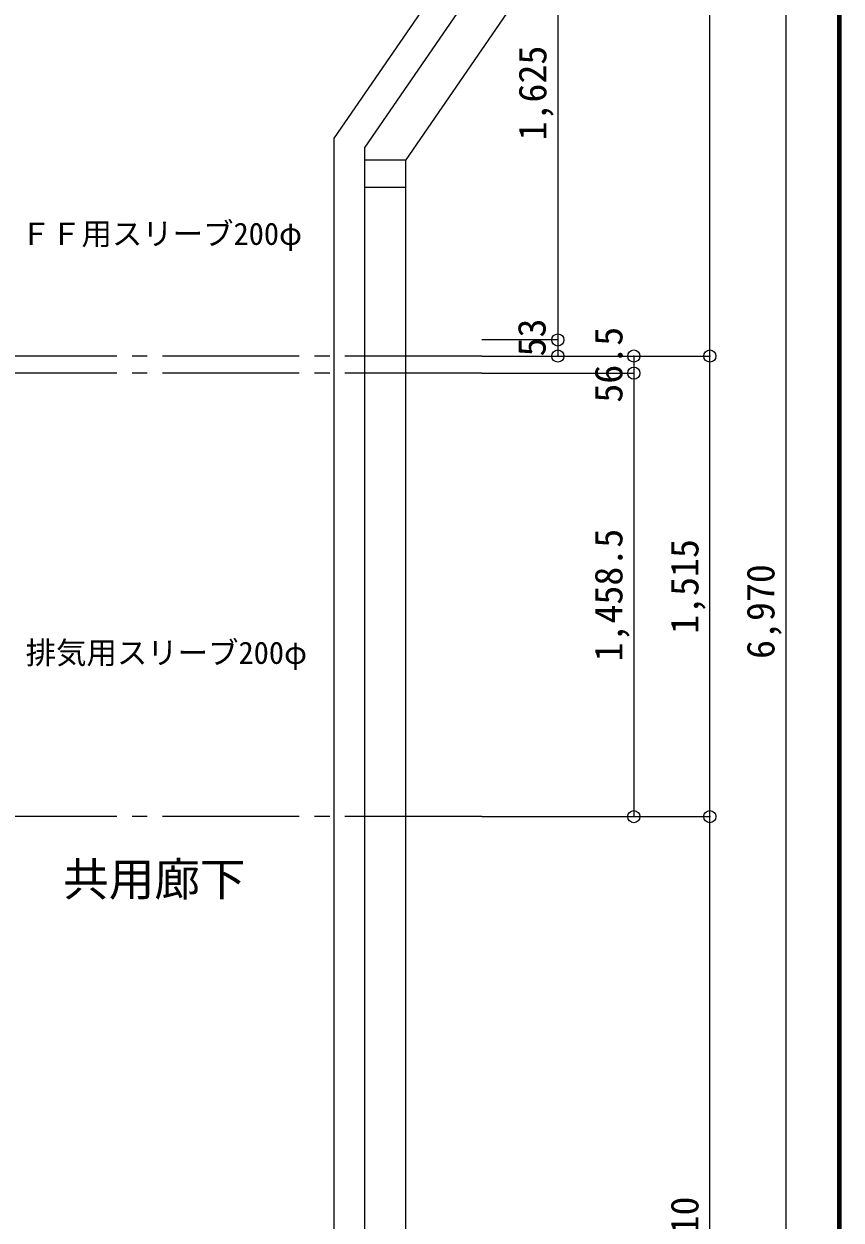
# Model space of a CAD drawing. Units: millimetres at full size, sheet at 1:50. Extents: x -9674 to 9699, y -6794 to 6791.
# Drawn here: x 7012 to 9699, y -1408 to 2527 of the extents above; entities that cross this region are included whole.
import ezdxf
from ezdxf.enums import TextEntityAlignment as Align

# ---------------------------------------------------------------- set-up
doc = ezdxf.new("R2010")
doc.units = ezdxf.units.MM
doc.header["$LTSCALE"] = 50
doc.header["$PDMODE"] = 32
doc.header["$PDSIZE"] = 40
doc.linetypes.add('CHAIN2', pattern=[12, 9, -1, 1, -1])
for name, color, linetype, lineweight in [('0-0_図面枠', 7, 'Continuous', 9), ('1-0_芯', 7, 'CHAIN2', 9), ('1-6_ﾊﾞﾙｺﾆｰ・階段', 4, 'Continuous', 9), ('1-A_文字', 7, 'Continuous', 9), ('1-B_寸法', 7, 'Continuous', 9)]:
    doc.layers.add(name, color=color, linetype=linetype, lineweight=lineweight)
doc.styles.add('ＭＳ ゴシック', font='')
doc.styles.get('ＭＳ ゴシック').set_extended_font_data('MS Gothic')

msp = doc.modelspace()

# ---------------------------------------------------------------- linework, layer by layer
at = {"layer": '0-0_図面枠'}
for p, q in [((9688.35, -6783.35), (9688.35, 6780.85)), ((9690.11, -6785.11), (9690.11, 6782.61)), ((9691.87, -6786.88), (9691.87, 6784.38)), ((9693.64, 6786.14), (9693.64, -6788.64)), ((9695.4, -6790.4), (9695.4, 6787.9)), ((9697.16, -6792.16), (9697.16, 6789.66))]:
    msp.add_line(p, q, dxfattribs=at)
msp.add_lwpolyline([(9698.92, -6793.93), (9698.92, 6791.43), (-9673.92, 6791.43)], dxfattribs=at)
at = {"layer": '1-0_芯'}
for p, q in [((8517.5, 1434.12), (2687.5, 1434.12)), ((8517.5, 1377.62), (5647.5, 1377.62)), ((8517.5, -80.88), (2217.5, -80.88))]:
    msp.add_line(p, q, dxfattribs=at)
at = {"layer": '1-6_ﾊﾞﾙｺﾆｰ・階段'}
for p in [(8582.5, 2952.11), (8032.5, -3790.88)]:
    msp.add_line(p, (8032.5, 2152.11), dxfattribs=at)
at = {"layer": '1-6_ﾊﾞﾙｺﾆｰ・階段', "color": 7}
for p, q in [((8682.5, 2921.05), (8132.5, 2121.05)), ((8817.5, 2879.12), (8267.5, 2079.12)), ((8132.5, -2590.88), (8132.5, 2121.05)), ((8132.5, 2079.12), (8267.5, 2079.12)), ((8267.5, -2590.88), (8267.5, 2079.12)), ((8132.5, 1989.12), (8267.5, 1989.12))]:
    msp.add_line(p, q, dxfattribs=at)
at = {"layer": '1-B_寸法'}
for p, q in [((9267.5, 1434.12), (9267.5, 4079.12)), ((9517.5, 4079.12), (9517.5, -2890.88)), ((8767.5, 3112.12), (8767.5, 1487.12)), ((8767.5, 1487.12), (8517.5, 1487.12)), ((8767.5, 1487.12), (8767.5, 1434.12)), ((8517.5, 1434.12), (9267.5, 1434.12)), ((9017.5, 1434.12), (9017.5, 1377.62)), ((9267.5, -80.88), (9267.5, 1434.12)), ((8517.5, 1377.62), (9017.5, 1377.62)), ((9017.5, 1377.62), (9017.5, -80.88)), ((8517.5, -80.88), (9267.5, -80.88)), ((9267.5, -2890.88), (9267.5, -80.88))]:
    msp.add_line(p, q, dxfattribs=at)
at = {"layer": '1-B_寸法', "color": 3}
for p in [(8767.5, 1487.12), (8767.5, 1434.12), (9017.5, 1434.12), (9267.5, 1434.12), (9017.5, 1377.62), (9017.5, -80.88), (9267.5, -80.88)]:
    msp.add_point(p, dxfattribs=at)

# ---------------------------------------------------------------- texts
at = {"layer": '1-A_文字', "style": 'ＭＳ ゴシック'}
for s, height, p in [('ＦＦ用スリーブ200φ', 73.31, (7001.26, 1777.78)), ('排気用スリーブ200φ', 73.31, (7017.66, 399.63)), ('共用廊下', 110, (7140.76, -374.52))]:
    msp.add_text(s, height=height, dxfattribs=at).set_placement(p, align=Align.BOTTOM_LEFT)
at = {"layer": '1-B_寸法', "style": 'ＭＳ ゴシック'}
for s, p in [('1,625', (8757.5, 2143.37)), ('53', (8754.96, 1432.78)), ('56.5', (9007.5, 1280.87)), ('1,458.5', (9007.5, 429.62)), ('1,515', (9257.5, 520.37)), ('6,970', (9507.5, 437.87)), ('2,810', (9257.5, -1642.13))]:
    msp.add_text(s, height=91.64, rotation=90, dxfattribs=at).set_placement(p, align=Align.BOTTOM_LEFT)

doc.saveas('drawing.dxf')
